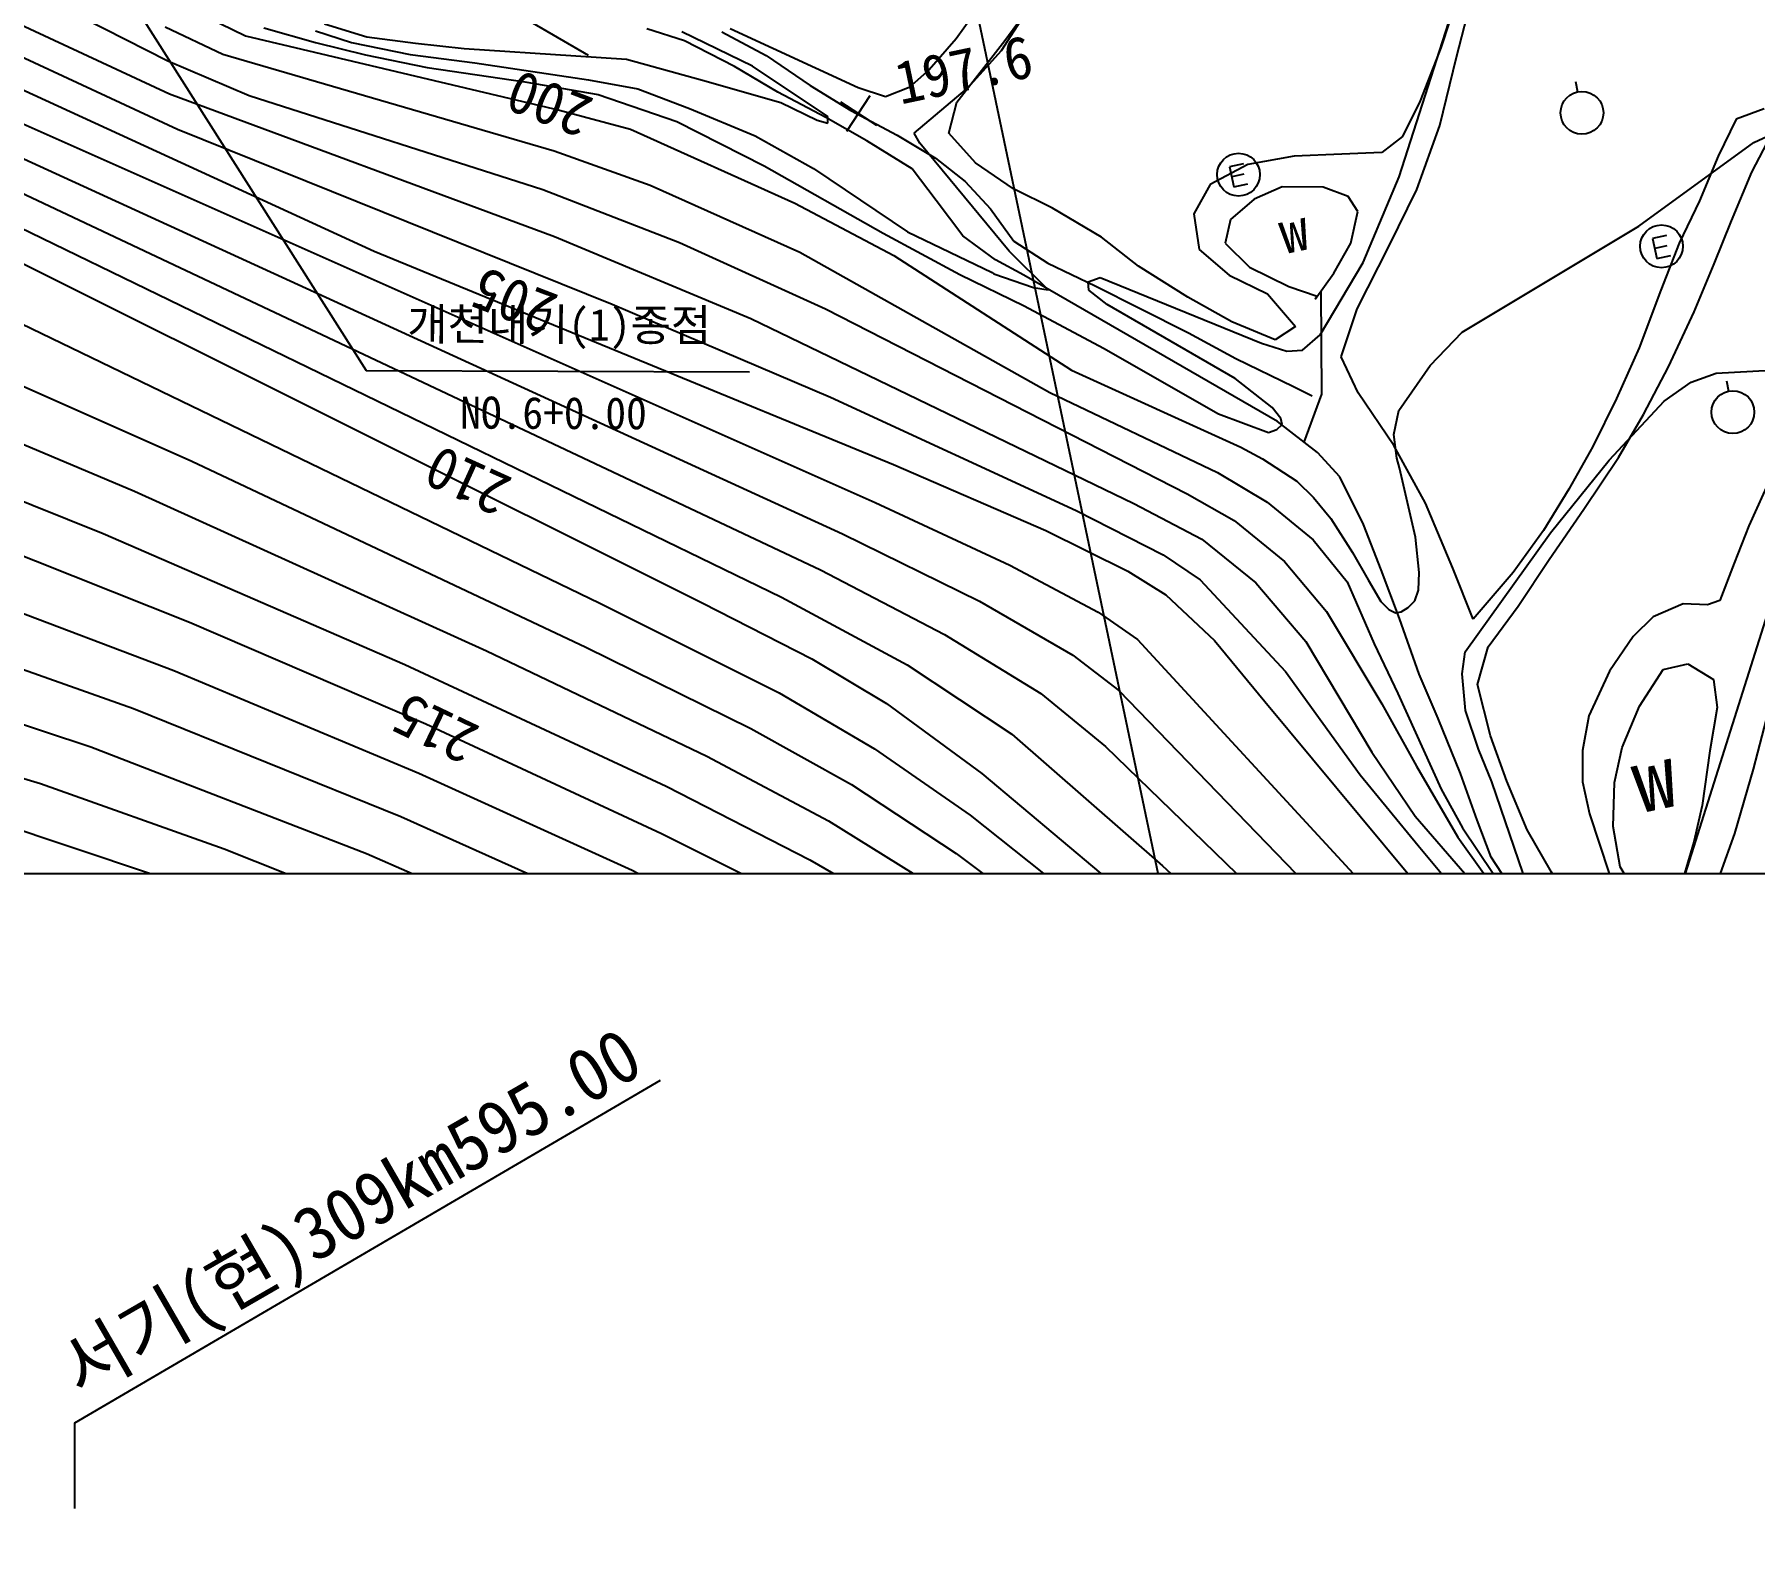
# Model space of a CAD drawing. Header units: millimetres. Extents: x 13158 to 13954, y 1103 to 1807.
# Drawn here: x 13690.8 to 13771.2, y 1363.4 to 1433.8 of the extents above; entities that cross this region are included whole.
import ezdxf
from ezdxf.enums import TextEntityAlignment as Align
from ezdxf.xclip import XClip

# ---------------------------------------------------------------- set-up
doc = ezdxf.new("R2010")
doc.units = ezdxf.units.MM
doc.header["$LTSCALE"] = 10
doc.header["$MEASUREMENT"] = 0
doc.header["$XCLIPFRAME"] = 2
doc.layers.add('TX-PAPR', color=2, linetype='Continuous', plot=False)
for name, color, linetype in [('TZ-BASE', 253, 'Continuous'), ('TZ-LEAL', 1, 'Continuous'), ('TZ-LEAT', 3, 'Continuous')]:
    doc.layers.add(name, color=color, linetype=linetype)
doc.styles.add('HANA', font='GulimChe.ttf')
doc.styles.get("Standard").update_dxf_attribs({"font": 'GulimChe.ttf'})

# ---------------------------------------------------------------- blocks, each defined once
blk = doc.blocks.new('JD-SFSG5YJF567')
at = {"layer": 'TZ-BASE'}
for p, q in [((470.343, -192.587), (393.567, 173.178)), ((388.529, -19.785, -62.221), (408.64, -51.473, -62.221)), ((388.152, -31.29, -53), (399.364, -36.995, -53)), ((385.18, -31.896, -52), (399.447, -38.539, -52)), ((438.336, -36.505, -57), (441.459, -31.678, -57)), ((456.929, -42.417, -56), (460.016, -32.783, -56)), ((437.845, -33.689, -57.664), (436.212, -35.967, -57.664)), ((438.492, -36.049, -56.515), (440.5, -33.276, -56.515)), ((459.733, -33.754, -56.515), (458.868, -36.388, -56.515)), ((459.608, -36.827, -54.362), (460.225, -34.402, -54.362)), ((389.04, -35.178, -51), (399.819, -40.196, -51)), ((400.627, -34.669, -55), (402.999, -35.833, -55)), ((406.685, -35.27, -58), (408.667, -35.871, -58)), ((419.023, -36.751, -60.674), (416.434, -35.236, -60.674)), ((399.236, -35.402, -54), (401.941, -36.688, -54)), ((402.999, -35.833, -55), (417.68, -39.303, -55)), ((403.847, -35.446, -56), (406.268, -36.135, -56)), ((406.268, -36.135, -56), (408.606, -36.722, -56)), ((406.274, -35.595, -57), (407.946, -36.142, -57)), ((407.946, -36.142, -57), (410.698, -36.702, -57)), ((408.667, -35.871, -58), (410.946, -36.171, -58)), ((410.946, -36.171, -58), (413.213, -36.414, -58)), ((423.517, -36.064, -60.674), (421.759, -35.503, -60.674)), ((426.695, -37.248, -58), (423.399, -35.635, -58)), ((425.852, -37.262, -60.674), (423.517, -36.064, -60.674)), ((425.263, -35.635, -55.443), (427.333, -36.747, -55.443)), ((431.642, -38.258, -57.664), (425.659, -35.505, -57.664)), ((436.212, -35.967, -57.664), (434.961, -37.417, -57.664)), ((436.244, -38.927, -56.515), (438.492, -36.049, -56.515)), ((389.132, -36.773, -50), (409.004, -45.904, -50)), ((401.941, -36.688, -54), (417.428, -41.205, -54)), ((408.606, -36.722, -56), (411.486, -37.315, -56)), ((410.698, -36.702, -57), (413.713, -37.087, -57)), ((413.213, -36.414, -58), (418.434, -36.755, -58)), ((418.434, -36.755, -58), (420.804, -36.916, -58)), ((420.804, -36.916, -58), (424.365, -37.905, -58)), ((427.333, -36.747, -55.443), (429.399, -38.153, -55.443)), ((436.74, -38.273, -57), (438.336, -36.505, -57)), ((458.868, -36.388, -56.515), (457.911, -38.869, -56.515)), ((458.823, -40.013, -54.362), (459.608, -36.827, -54.362)), ((399.364, -36.995, -53), (403.172, -38.612, -53)), ((411.486, -37.315, -56), (416.055, -37.973, -56)), ((413.713, -37.087, -57), (419.031, -37.887, -57)), ((427.873, -38.455, -60.674), (425.852, -37.262, -60.674)), ((430.224, -39.603, -58), (426.695, -37.248, -58)), ((434.961, -37.417, -57.664), (434.013, -38.242, -57.664)), ((388.459, -38.105, -49), (432.425, -57.65, -49)), ((399.447, -38.539, -52), (417.443, -45.218, -52)), ((416.055, -37.973, -56), (419.475, -38.572, -56)), ((419.031, -37.887, -57), (421.334, -38.302, -57)), ((419.475, -38.572, -56), (423.153, -39.836, -56)), ((421.334, -38.302, -57), (423.745, -39.232, -57)), ((424.365, -37.905, -58), (428.014, -38.937, -58)), ((430.125, -39.644, -60.674), (427.873, -38.455, -60.674)), ((429.399, -38.153, -55.443), (431.297, -39.315, -55.443)), ((432.908, -38.676, -57.664), (431.642, -38.258, -57.664)), ((434.013, -38.242, -57.664), (432.908, -38.676, -57.664)), ((434.258, -40.377, -57), (436.74, -38.273, -57)), ((465.165, -37.96, -54.926), (465.268, -38.449, -54.926)), ((403.172, -38.612, -53), (416.895, -43.011, -53)), ((417.68, -39.303, -55), (420.992, -40.19, -55)), ((423.745, -39.232, -57), (426.826, -40.502, -57)), ((428.014, -38.937, -58), (429.724, -39.776, -58)), ((430.813, -38.907, -57.395), (432.487, -40.001, -57.395)), ((431.103, -40.291, -57.395), (432.197, -38.617, -57.395)), ((431.297, -39.315, -55.443), (433.467, -40.477, -55.443)), ((435.873, -40.385, -56.515), (436.244, -38.927, -56.515)), ((457.911, -38.869, -56.515), (457.082, -40.542, -56.515)), ((473.986, -39.236, -54.362), (472.688, -39.717, -54.362)), ((388.103, -39.509, -48), (430.911, -59.12, -48)), ((399.819, -40.196, -51), (420.143, -48.379, -51)), ((420.992, -40.19, -55), (428.682, -43.645, -55)), ((423.153, -39.836, -56), (427.242, -41.911, -56)), ((429.724, -39.776, -58), (430.225, -39.907, -58)), ((432.048, -40.745, -60.674), (430.125, -39.644, -60.674)), ((430.225, -39.907, -58), (430.224, -39.603, -58)), ((457.761, -43.009, -54.362), (458.823, -40.013, -54.362)), ((472.688, -39.717, -54.362), (471.835, -41.451, -54.362)), ((387.754, -40.923, -47), (429.883, -60.797, -47)), ((426.826, -40.502, -57), (429.542, -42.027, -57)), ((434.164, -42.05, -60.674), (432.048, -40.745, -60.674)), ((433.467, -40.477, -55.443), (435.246, -41.545, -55.443)), ((434.519, -40.847, -57), (434.258, -40.377, -57)), ((438.701, -45.903, -57), (434.519, -40.847, -57)), ((437.123, -41.767, -56.515), (435.873, -40.385, -56.515)), ((457.082, -40.542, -56.515), (456.12, -41.281, -56.515)), ((468.137, -44.732, -55), (473.51, -40.815, -55)), ((473.409, -42.208, -53.463), (474.325, -40.48, -53.463)), ((473.51, -40.815, -55), (474.579, -40.323, -55)), ((417.428, -41.205, -54), (421.907, -42.803, -54)), ((435.246, -41.545, -55.443), (436.646, -42.645, -55.443)), ((438.891, -42.981, -56.515), (437.123, -41.767, -56.515)), ((449.654, -41.811, -56.828), (449.003, -41.948, -56.828)), ((452.018, -41.45, -56.515), (449.846, -41.84, -56.515)), ((454.248, -41.359, -56.515), (452.018, -41.45, -56.515)), ((456.12, -41.281, -56.515), (454.248, -41.359, -56.515)), ((471.835, -41.451, -54.362), (470.971, -43.541, -54.362)), ((387.417, -42.349, -46), (428.054, -62.075, -46)), ((427.242, -41.911, -56), (432.812, -45.053, -56)), ((429.542, -42.027, -57), (433.938, -44.996, -57)), ((435.281, -43.525, -60.674), (434.164, -42.05, -60.674)), ((449.846, -41.84, -56.515), (448.091, -42.786, -56.515)), ((449.003, -41.948, -56.828), (449.201, -42.89, -56.828)), ((449.671, -42.3, -56.828), (449.102, -42.419, -56.828)), ((455.241, -46.422, -56), (456.929, -42.417, -56)), ((472.468, -44.481, -53.463), (473.409, -42.208, -53.463)), ((416.895, -43.011, -53), (423.286, -45.492, -53)), ((421.907, -42.803, -54), (428.908, -45.94, -54)), ((436.646, -42.645, -55.443), (437.822, -43.914, -55.443)), ((440.725, -43.885, -56.515), (438.891, -42.981, -56.515)), ((448.091, -42.786, -56.515), (447.33, -44.151, -56.515)), ((449.201, -42.89, -56.828), (449.851, -42.754, -56.828)), ((451.459, -42.894, -57.058), (450.154, -43.458, -57.058)), ((453.367, -42.902, -57.058), (451.459, -42.894, -57.058)), ((454.548, -43.334, -57.058), (453.367, -42.902, -57.058)), ((454.993, -44.041, -57.058), (454.548, -43.334, -57.058)), ((456.456, -45.65, -54.362), (457.761, -43.009, -54.362)), ((387.609, -43.993, -45), (424.37, -62.361, -45)), ((428.682, -43.645, -55), (433.305, -46.095, -55)), ((436.53, -45.179, -60.674), (435.281, -43.525, -60.674)), ((437.822, -43.914, -55.443), (438.915, -45.43, -55.443)), ((443.005, -45.245, -56.515), (440.725, -43.885, -56.515)), ((447.33, -44.151, -56.515), (447.571, -45.827, -56.515)), ((450.154, -43.458, -57.058), (449.049, -44.417, -57.058)), ((454.663, -45.525, -57.058), (454.993, -44.041, -57.058)), ((470.971, -43.541, -54.362), (470.014, -45.518, -54.362)), ((433.938, -44.996, -57), (437.904, -46.896, -57)), ((449.049, -44.417, -57.058), (448.791, -45.528, -57.058)), ((459.874, -49.689, -55), (468.137, -44.732, -55)), ((471.654, -46.49, -53.463), (472.468, -44.481, -53.463)), ((417.443, -45.218, -52), (426.622, -49.042, -52)), ((423.286, -45.492, -53), (430.104, -48.592, -53)), ((432.812, -45.053, -56), (436.394, -46.995, -56)), ((438.053, -46.309, -60.674), (436.53, -45.179, -60.674)), ((438.915, -45.43, -55.443), (440.509, -46.462, -55.443)), ((444.74, -46.602, -56.515), (443.005, -45.245, -56.515)), ((447.571, -45.827, -56.515), (448.985, -47.012, -56.515)), ((448.791, -45.528, -57.058), (449.936, -46.649, -57.058)), ((453.878, -46.928, -57.058), (454.663, -45.525, -57.058)), ((454.958, -48.59, -54.362), (456.456, -45.65, -54.362)), ((469.428, -45.163, -54.634), (468.778, -45.3, -54.634)), ((468.778, -45.3, -54.634), (468.976, -46.243, -54.634)), ((469.446, -45.652, -54.634), (468.877, -45.771, -54.634)), ((470.014, -45.518, -54.362), (469.164, -47.714, -54.362)), ((409.004, -45.904, -50), (433.288, -55.876, -50)), ((428.908, -45.94, -54), (440.59, -52.507, -54)), ((433.305, -46.095, -55), (441.607, -51.458, -55)), ((439.378, -47.026, -60.674), (438.053, -46.309, -60.674)), ((440.523, -47.7, -57), (438.701, -45.903, -57)), ((440.509, -46.462, -55.443), (442.708, -47.521, -55.443)), ((447.054, -48.05, -56.515), (444.74, -46.602, -56.515)), ((453.241, -49.807, -56), (455.241, -46.422, -56)), ((468.976, -46.243, -54.634), (469.626, -46.106, -54.634)), ((470.715, -48.742, -53.463), (471.654, -46.49, -53.463)), ((436.394, -46.995, -56), (439.396, -48.46, -56)), ((437.904, -46.896, -57), (437.984, -46.957, -57)), ((437.984, -46.957, -57), (439.833, -47.599, -57)), ((451.236, -53.864, -60.674), (439.378, -47.026, -60.674)), ((442.393, -47.332, -56), (442.95, -47.133, -56)), ((442.415, -47.728, -56), (442.393, -47.332, -56)), ((442.95, -47.133, -56), (450.489, -50.201, -56)), ((448.985, -47.012, -56.515), (450.779, -47.892, -56.515)), ((449.936, -46.649, -57.058), (451.771, -47.553, -57.058)), ((453.003, -48.137, -57.058), (453.878, -46.928, -57.058)), ((439.833, -47.599, -57), (440.523, -47.7, -57)), ((443.273, -48.393, -56), (442.415, -47.728, -56)), ((442.708, -47.521, -55.443), (444.824, -48.575, -55.443)), ((449.1, -49.202, -56.515), (447.054, -48.05, -56.515)), ((450.779, -47.892, -56.515), (452.08, -49.424, -56.515)), ((451.771, -47.553, -57.058), (453.099, -47.997, -57.058)), ((453.099, -47.997, -57.058), (453.003, -48.137, -57.058)), ((453.311, -52.586, -57.058), (453.278, -47.756, -57.058)), ((469.164, -47.714, -54.362), (468.146, -50.419, -54.362)), ((384.737, -48.715, -43), (400.489, -55.717, -43)), ((420.143, -48.379, -51), (430.339, -52.726, -51)), ((426.622, -49.042, -52), (444.521, -57.693, -52)), ((430.104, -48.592, -53), (447.017, -57.253, -53)), ((439.396, -48.46, -56), (443.104, -50.436, -56)), ((449.257, -51.854, -56), (443.273, -48.393, -56)), ((444.824, -48.575, -55.443), (447.08, -49.723, -55.443)), ((454.209, -50.835, -54.362), (454.958, -48.59, -54.362)), ((469.521, -51.307, -53.463), (470.715, -48.742, -53.463)), ((392.05, -49.068, -44), (419.563, -62.354, -44)), ((447.08, -49.723, -55.443), (449.29, -50.911, -55.443)), ((451.128, -50.038, -56.515), (449.1, -49.202, -56.515)), ((452.08, -49.424, -56.515), (451.128, -50.038, -56.515)), ((452.411, -50.524, -56), (453.241, -49.807, -56)), ((458.373, -51.25, -55), (459.874, -49.689, -55)), ((443.104, -50.436, -56), (448.478, -53.499, -56)), ((450.489, -50.201, -56), (451.68, -50.569, -56)), ((451.68, -50.569, -56), (452.411, -50.524, -56)), ((468.146, -50.419, -54.362), (467.093, -52.787, -54.362)), ((441.607, -51.458, -55), (449.529, -55.071, -55)), ((449.29, -50.911, -55.443), (451.993, -52.221, -55.443)), ((455.016, -52.516, -54.362), (454.209, -50.835, -54.362)), ((456.915, -53.343, -55), (458.373, -51.25, -55)), ((468.354, -53.54, -53.463), (469.521, -51.307, -53.463)), ((471.747, -51.608, -54), (475.181, -51.413, -54)), ((384.959, -51.712, -42), (397.812, -57.119, -42)), ((408.64, -51.473, -62.221), (426.554, -51.544, -62.221)), ((450.993, -53.211, -56), (449.257, -51.854, -56)), ((451.993, -52.221, -55.443), (452.858, -52.669, -55.443)), ((469.311, -52.91, -54), (470.575, -52.022, -54)), ((470.575, -52.022, -54), (471.747, -51.608, -54)), ((472.223, -51.956, -54.195), (472.325, -52.445, -54.195)), ((430.339, -52.726, -51), (441.826, -58.032, -51)), ((440.59, -52.507, -54), (448.431, -56.253, -54)), ((452.489, -54.835, -57.058), (453.311, -52.586, -57.058)), ((456.681, -54.979, -54.362), (455.016, -52.516, -54.362)), ((467.093, -52.787, -54.362), (465.988, -55.025, -54.362)), ((466.75, -55.672, -54), (469.311, -52.91, -54)), ((448.478, -53.499, -56), (450.82, -54.385, -56)), ((451.4, -53.724, -56), (450.993, -53.211, -56)), ((453.11, -55.317, -60.674), (451.236, -53.864, -60.674)), ((451.46, -54.011, -56), (451.4, -53.724, -56)), ((456.675, -54.471, -55), (456.915, -53.343, -55)), ((467.183, -55.542, -53.463), (468.354, -53.54, -53.463)), ((450.82, -54.385, -56), (451.209, -54.243, -56)), ((451.209, -54.243, -56), (451.46, -54.011, -56)), ((456.817, -55.578, -55), (456.675, -54.471, -55)), ((385.509, -54.776, -41), (396.347, -59.095, -41)), ((449.529, -55.071, -55), (450.533, -55.611, -55)), ((454.15, -56.45, -60.674), (453.11, -55.317, -60.674)), ((458.159, -57.679, -54.362), (456.681, -54.979, -54.362)), ((465.988, -55.025, -54.362), (464.86, -57.029, -54.362)), ((400.489, -55.717, -43), (418.911, -64.418, -43)), ((433.288, -55.876, -50), (440.408, -58.96, -50)), ((448.431, -56.253, -54), (450.762, -57.633, -54)), ((450.533, -55.611, -55), (452.141, -56.647, -55)), ((456.947, -56.036, -55), (456.817, -55.578, -55)), ((457.694, -59.276, -55), (456.947, -56.036, -55)), ((464.005, -59.074, -54), (466.75, -55.672, -54)), ((465.56, -57.968, -53.463), (467.183, -55.542, -53.463)), ((452.141, -56.647, -55), (452.929, -57.411, -55)), ((455.267, -58.68, -60.674), (454.15, -56.45, -60.674)), ((464.86, -57.029, -54.362), (463.675, -58.967, -54.362)), ((474.324, -56.439, -53.463), (473.277, -58.744, -53.463)), ((397.812, -57.119, -42), (414.26, -64.588, -42)), ((432.425, -57.65, -49), (438.733, -60.584, -49)), ((444.521, -57.693, -52), (447.698, -59.37, -52)), ((447.017, -57.253, -53), (449.221, -58.493, -53)), ((450.762, -57.633, -54), (452.906, -59.392, -54)), ((452.929, -57.411, -55), (453.74, -58.397, -55)), ((459.442, -60.719, -54.362), (458.159, -57.679, -54.362)), ((388.627, -58.574, -40), (400.373, -63.25, -40)), ((441.826, -58.032, -51), (445.9, -60.102, -51)), ((449.221, -58.493, -53), (451.573, -60.403, -53)), ((453.74, -58.397, -55), (454.753, -59.994, -55)), ((456.081, -60.801, -60.674), (455.267, -58.68, -60.674)), ((463.942, -60.31, -53.463), (465.56, -57.968, -53.463)), ((396.347, -59.095, -41), (410.448, -65.235, -41)), ((430.911, -59.12, -48), (437.309, -62.271, -48)), ((440.408, -58.96, -50), (444.238, -60.856, -50)), ((447.698, -59.37, -52), (450.223, -61.402, -52)), ((452.906, -59.392, -54), (454.492, -61.354, -54)), ((457.864, -60.924, -55), (457.694, -59.276, -55)), ((460.015, -64.63, -54), (464.005, -59.074, -54)), ((463.675, -58.967, -54.362), (462.256, -60.928, -54.362)), ((473.277, -58.744, -53.463), (472.589, -60.491, -53.463)), ((83.71, -167.762), (598.116, -59.784)), ((445.9, -60.102, -51), (447.619, -61.272, -51)), ((454.753, -59.994, -55), (455.475, -61.275, -55)), ((462.485, -62.498, -53.463), (463.942, -60.31, -53.463)), ((387.914, -61.074, -39), (399.645, -65.502, -39)), ((429.883, -60.797, -47), (435.678, -63.817, -47)), ((438.733, -60.584, -49), (442.861, -62.784, -49)), ((444.238, -60.856, -50), (446.026, -61.969, -50)), ((451.573, -60.403, -53), (453.532, -62.755, -53)), ((456.944, -63.074, -60.674), (456.081, -60.801, -60.674)), ((457.838, -61.758, -55), (457.864, -60.924, -55)), ((460.381, -63.102, -54.362), (459.442, -60.719, -54.362)), ((462.256, -60.928, -54.362), (460.381, -63.102, -54.362)), ((469.036, -79.061, -53), (474.727, -61.055, -53)), ((472.589, -60.491, -53.463), (471.922, -62.24, -53.463)), ((447.619, -61.272, -51), (451.613, -65.556, -51)), ((450.223, -61.402, -52), (452.572, -64.156, -52)), ((454.492, -61.354, -54), (455.755, -64.261, -54)), ((455.475, -61.275, -55), (456.063, -62.282, -55)), ((457.664, -62.247, -55), (457.838, -61.758, -55)), ((419.563, -62.354, -44), (427.946, -66.552, -44)), ((424.37, -62.361, -45), (429.471, -64.966, -45)), ((428.054, -62.075, -46), (433.926, -65.244, -46)), ((437.309, -62.271, -48), (441.677, -64.785, -48)), ((446.026, -61.969, -50), (448.289, -64.111, -50)), ((456.063, -62.282, -55), (456.443, -62.654, -55)), ((456.443, -62.654, -55), (456.753, -62.816, -55)), ((457.018, -62.76, -55), (457.354, -62.564, -55)), ((457.354, -62.564, -55), (457.664, -62.247, -55)), ((461.093, -64.397, -53.463), (462.485, -62.498, -53.463)), ((470.21, -62.394, -53.463), (468.799, -62.992, -53.463)), ((471.338, -62.444, -53.463), (470.21, -62.394, -53.463)), ((471.922, -62.24, -53.463), (471.338, -62.444, -53.463)), ((386.974, -63.468, -38), (397.758, -67.288, -38)), ((400.373, -63.25, -40), (411.419, -68.008, -40)), ((442.861, -62.784, -49), (444.692, -64.06, -49)), ((453.532, -62.755, -53), (456.11, -67.061, -53)), ((456.753, -62.816, -55), (457.018, -62.76, -55)), ((457.863, -65.686, -60.674), (456.944, -63.074, -60.674)), ((468.799, -62.992, -53.463), (467.863, -63.923, -53.463)), ((435.678, -63.817, -47), (440.17, -66.588, -47)), ((444.692, -64.06, -49), (458.216, -78.722, -49)), ((448.289, -64.111, -50), (450.653, -66.957, -50)), ((452.572, -64.156, -52), (455.654, -69.332, -52)), ((455.755, -64.261, -54), (456.866, -66.591, -54)), ((467.863, -63.923, -53.463), (466.767, -65.532, -53.463)), ((414.26, -64.588, -42), (424.565, -69.519, -42)), ((418.911, -64.418, -43), (426.62, -68.214, -43)), ((429.471, -64.966, -45), (432.965, -67.057, -45)), ((441.677, -64.785, -48), (443.823, -66.441, -48)), ((459.872, -65.671, -54), (460.015, -64.63, -54)), ((460.593, -66.161, -53.463), (461.093, -64.397, -53.463)), ((386.216, -65.924, -37), (395.756, -69.074, -37)), ((399.645, -65.502, -39), (411.096, -70.305, -39)), ((410.448, -65.235, -41), (422.657, -70.921, -41)), ((433.926, -65.244, -46), (438.824, -68.487, -46)), ((451.613, -65.556, -51), (455.097, -70.381, -51)), ((458.744, -67.751, -60.674), (457.863, -65.686, -60.674)), ((460.034, -67.376, -54), (459.872, -65.671, -54)), ((466.767, -65.532, -53.463), (465.799, -67.634, -53.463)), ((468.164, -67.176, -54.048), (469.268, -65.463, -54.048)), ((469.268, -65.463, -54.048), (470.422, -65.2, -54.048)), ((470.422, -65.2, -54.048), (471.621, -65.927, -54.048)), ((471.621, -65.927, -54.048), (471.787, -67.241, -54.048)), ((427.946, -66.552, -44), (432.4, -69.164, -44)), ((440.17, -66.588, -47), (443.205, -69.069, -47)), ((443.823, -66.441, -48), (457.001, -80.071, -48)), ((456.866, -66.591, -54), (458.891, -71.06, -54)), ((461.194, -68.558, -53.463), (460.593, -66.161, -53.463)), ((397.758, -67.288, -38), (410.249, -72.343, -38)), ((432.965, -67.057, -45), (437.422, -70.327, -45)), ((450.653, -66.957, -50), (457.835, -75.605, -50)), ((456.11, -67.061, -53), (457.733, -69.983, -53)), ((460.635, -69.185, -54), (460.034, -67.376, -54)), ((467.356, -69.103, -54.048), (468.164, -67.176, -54.048)), ((471.787, -67.241, -54.048), (471.454, -69.269, -54.048)), ((474.281, -67.004, -52.46), (473.48, -70.126, -52.46)), ((385.287, -68.337, -36), (393.416, -70.792, -36)), ((411.419, -68.008, -40), (422.449, -73.132, -40)), ((426.62, -68.214, -43), (431.318, -70.847, -43)), ((459.791, -70.331, -60.674), (458.744, -67.751, -60.674)), ((465.799, -67.634, -53.463), (465.5, -69.245, -53.463)), ((395.756, -69.074, -37), (408.65, -74.073, -37)), ((438.824, -68.487, -46), (445.866, -74.645, -46)), ((443.205, -69.069, -47), (460.634, -85.984, -47)), ((461.965, -70.676, -53.463), (461.194, -68.558, -53.463)), ((466.992, -70.75, -54.048), (467.356, -69.103, -54.048)), ((424.565, -69.519, -42), (430.244, -72.543, -42)), ((432.4, -69.164, -44), (436.871, -72.28, -44)), ((455.654, -69.332, -52), (457.681, -72.324, -52)), ((461.259, -70.712, -54), (460.635, -69.185, -54)), ((465.5, -69.245, -53.463), (465.506, -70.714, -53.463)), ((471.454, -69.269, -54.048), (471.099, -71.819, -54.048)), ((411.096, -70.305, -39), (421.074, -74.853, -39)), ((437.422, -70.327, -45), (446.417, -77.897, -45)), ((455.097, -70.381, -51), (457.813, -73.695, -51)), ((457.733, -69.983, -53), (459.673, -73.304, -53)), ((460.577, -72.513, -60.674), (459.791, -70.331, -60.674)), ((462.778, -75.138, -54), (461.259, -70.712, -54)), ((462.912, -72.955, -53.463), (461.965, -70.676, -53.463)), ((465.506, -70.714, -53.463), (465.824, -72.207, -53.463)), ((466.93, -72.801, -54.048), (466.992, -70.75, -54.048)), ((473.48, -70.126, -52.46), (472.606, -73.138, -52.46)), ((393.416, -70.792, -36), (401.991, -73.855, -36)), ((422.657, -70.921, -41), (429.384, -74.363, -41)), ((431.318, -70.847, -43), (436.211, -74.069, -43)), ((458.891, -71.06, -54), (459.893, -72.87, -54)), ((410.249, -72.343, -38), (419.802, -76.611, -38)), ((436.871, -72.28, -44), (444.862, -78.613, -44)), ((457.681, -72.324, -52), (460.349, -75.415, -52)), ((465.824, -72.207, -53.463), (467.795, -78.135, -53.463)), ((471.099, -71.819, -54.048), (470.708, -73.528, -54.048)), ((391.222, -72.552, -35), (399.277, -75.239, -35)), ((422.449, -73.132, -40), (430.372, -77.1, -40)), ((430.244, -72.543, -42), (435.81, -75.999, -42)), ((459.893, -72.87, -54), (461.36, -75.047, -54)), ((461.234, -74.245, -60.674), (460.577, -72.513, -60.674)), ((464.05, -74.936, -53.463), (462.912, -72.955, -53.463)), ((467.258, -74.694, -54.048), (466.93, -72.801, -54.048)), ((472.606, -73.138, -52.46), (471.522, -76.153, -52.46)), ((386.567, -73.806, -34), (393.154, -75.754, -34)), ((401.991, -73.855, -36), (410.55, -77.236, -36)), ((457.813, -73.695, -51), (459.578, -75.81, -51)), ((459.673, -73.304, -53), (461.321, -75.599, -53)), ((470.708, -73.528, -54.048), (470.22, -75.145, -54.048)), ((408.65, -74.073, -37), (417.572, -77.934, -37)), ((429.384, -74.363, -41), (435.562, -77.968, -41)), ((436.211, -74.069, -43), (443.468, -79.487, -43)), ((445.866, -74.645, -46), (457.589, -85.578, -46)), ((462.428, -76.061, -60.674), (461.234, -74.245, -60.674)), ((468.207, -76.176, -54.048), (467.258, -74.694, -54.048)), ((421.074, -74.853, -39), (428.617, -78.691, -39)), ((465.355, -76.678, -53.463), (464.05, -74.936, -53.463))]:
    blk.add_line(p, q, dxfattribs=at)
for centre in [(465.473, -39.428, -54.926), (449.421, -42.318, -56.828), (469.195, -45.67, -54.634), (472.531, -53.424, -54.195)]:
    blk.add_circle(centre, 1, dxfattribs=at)
at = {"layer": 'TZ-BASE', "style": 'HANA'}
for s, height, rotation, p in [('197.6', 2, 11.85467, (433.607, -39.043, -57.395)), ('200', 2, 158.83697, (419.36, -38.788, -55)), ('w', 2, 11.85467, (451.559, -46.043, -255)), ('205', 2, 158.95561, (417.711, -47.988, -50)), ('개천내기(1)종점', 1.5, 359.77093, (410.557, -50.052, -62.221)), ('NO.6+0.00', 1.5, 359.77093, (413.029, -54.195, -62.221)), ('210', 2, 155.60727, (415.55, -56.541, -45)), ('215', 2, 154.45585, (414.033, -68.162, -40)), ('w', 3, 11.85467, (468.186, -72.193, -255))]:
    blk.add_text(s, height=height, rotation=rotation, dxfattribs=at).set_placement(p)

msp = doc.modelspace()

# ---------------------------------------------------------------- linework, layer by layer
at = {"layer": 'TX-PAPR', "flags": 128}
msp.add_lwpolyline([(13895.344, 1394.571), (13899.845, 1544.571), (13295.434, 1544.571), (13299.935, 1394.571)], close=True, dxfattribs=at)
at = {"layer": 'TZ-LEAL'}
msp.add_lwpolyline([(13720.066, 1384.896), (13692.685, 1368.871), (13692.685, 1364.871)], dxfattribs=at)

# ---------------------------------------------------------------- block references
at = {"layer": 'TZ-BASE'}
ref = msp.add_blockref('JD-SFSG5YJF567', (13297.685, 1469.571), dxfattribs=at)
XClip(ref).set_block_clipping_path([(597.6593278775, -75.0000074077), (602.1606802224, 74.9999925365), (-2.2506743118, 75.0000000279), (2.2506743119, -75.0000000279)])

# ---------------------------------------------------------------- texts
at = {"layer": 'TZ-LEAT'}
msp.add_text('서기(현)309㎞595.00', height=2.5, rotation=30, dxfattribs=at).set_placement((13706.179, 1377.664), align=Align.CENTER)

doc.saveas('drawing.dxf')
